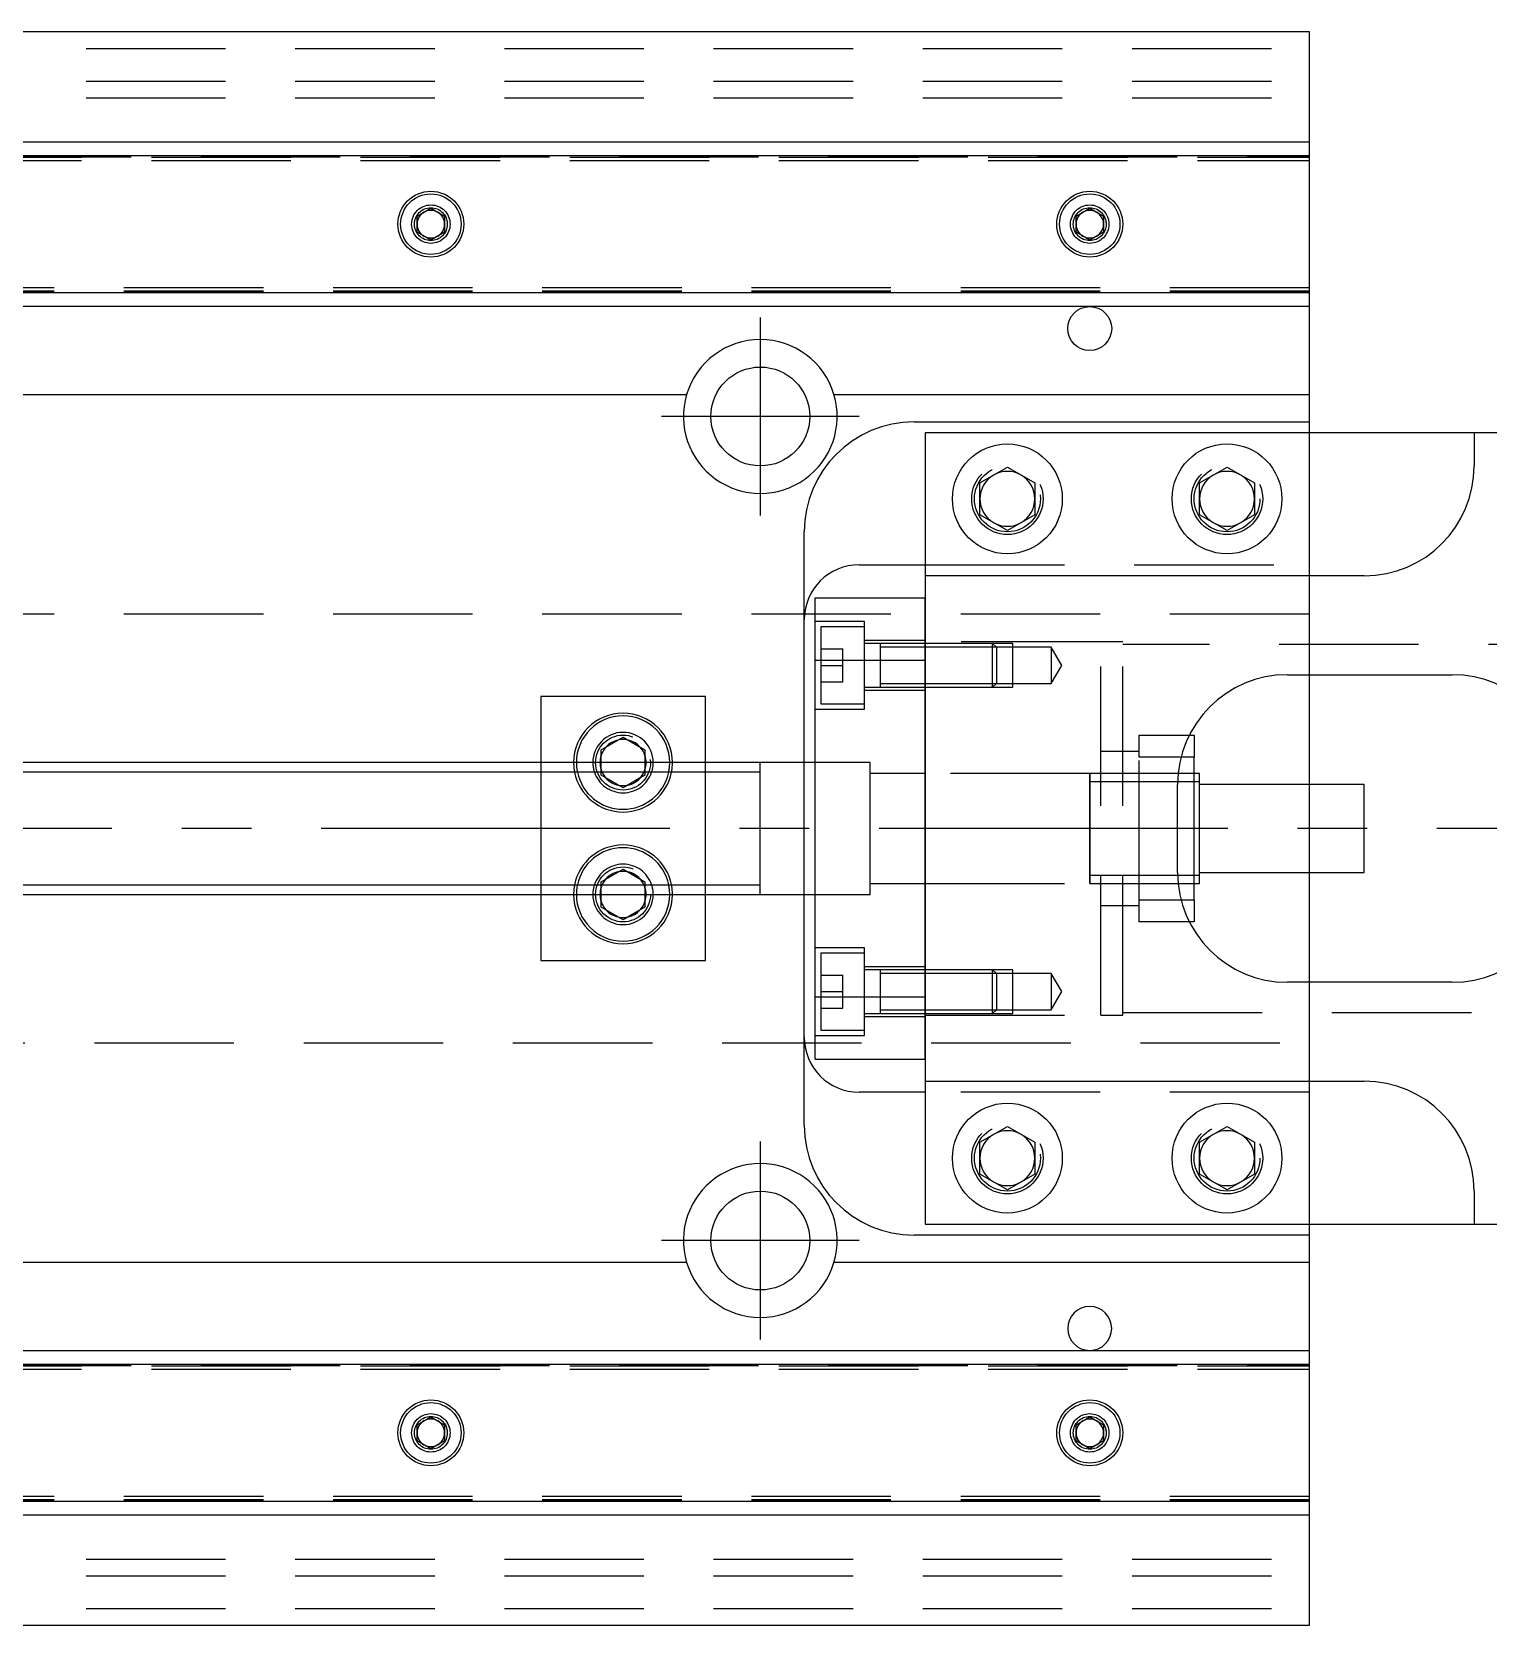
# Model space of a CAD drawing. Extents: x -13 to 549, y -293 to 77.
# Drawn here: x 223.7 to 356.3, y -72.5 to 72.5 of the extents above; entities that cross this region are included whole.
import ezdxf

# ---------------------------------------------------------------- set-up
doc = ezdxf.new("R2010")
doc.units = 0
doc.linetypes.add('CENTER', pattern=[50.8, 31.75, -6.35, 6.35, -6.35])
doc.linetypes.add('DASHED', pattern=[19.05, 12.7, -6.35])
doc.layers.get('0').update_dxf_attribs({"linetype": 'CONTINUOUS'})
doc.layers.add('CENTER', color=1, linetype='CENTER')

msp = doc.modelspace()

# ---------------------------------------------------------------- linework, layer by layer
at = {"color": 7, "linetype": 'CONTINUOUS'}
for p, q in [((340, 72.5), (220, 72.5)), ((340, 62.5), (340, 72.5)), ((220, 62.5), (340, 62.5)), ((340, 61.247728), (340, 62.5)), ((220, 61.247728), (340, 61.247728)), ((340, 48.752272), (340, 61.247728)), ((258.75, 55.721688), (260, 56.443376)), ((258.75, 54.278312), (258.75, 55.721688)), ((260, 56.443376), (261.25, 55.721688)), ((261.25, 55.721688), (261.25, 54.278312)), ((318.75, 55.721688), (320, 56.443376)), ((318.75, 54.278312), (318.75, 55.721688)), ((320, 56.443376), (321.25, 55.721688)), ((321.25, 55.721688), (321.25, 54.278312)), ((260, 53.556624), (258.75, 54.278312)), ((261.25, 54.278312), (260, 53.556624)), ((320, 53.556624), (318.75, 54.278312)), ((321.25, 54.278312), (320, 53.556624)), ((340, 48.752272), (220, 48.752272)), ((340, 47.5), (340, 48.752272)), ((340, 47.5), (220, 47.5)), ((340, 39.5), (340, 47.5)), ((220, 39.5), (283.291796, 39.5)), ((296.708204, 39.5), (340, 39.5)), ((340, 37), (340, 39.5)), ((304, 37), (340, 37)), ((340, 36), (340, 37)), ((305, 36), (305, 23)), ((355, 36), (305, 36)), ((355, 36), (355, 33)), ((369, 36), (355, 36)), ((310, 31.443376), (312.5, 32.886752)), ((312.5, 32.886752), (315, 31.443376)), ((330, 31.443376), (332.5, 32.886752)), ((332.5, 32.886752), (335, 31.443376)), ((310, 28.556624), (310, 31.443376)), ((315, 31.443376), (315, 28.556624)), ((330, 28.556624), (330, 31.443376)), ((335, 31.443376), (335, 28.556624)), ((312.5, 27.113248), (310, 28.556624)), ((315, 28.556624), (312.5, 27.113248)), ((332.5, 27.113248), (330, 28.556624)), ((335, 28.556624), (332.5, 27.113248)), ((294, 6), (294, 27)), ((299, 24), (305, 24)), ((305, 23), (305, 15.32971)), ((345, 23), (305, 23)), ((295, 21), (305, 21)), ((295, 15.32971), (295, 21)), ((295, 15.32971), (305, 15.32971)), ((295, -15.32971), (295, 15.32971)), ((305, -15.32971), (305, 15.32971)), ((305, 15.32971), (305, -15.32971)), ((338, 14), (353, 14)), ((340, 4), (340, 14)), ((285, 12), (270, 12)), ((270, 12), (270, 6)), ((285, 6), (285, 12)), ((275.5, 7.1547), (277.5, 8.309402)), ((277.5, 8.309402), (279.5, 7.1547)), ((329.069714, 8.5), (329.5, 8.5)), ((329.5, 8.5), (329.5, 6.5)), ((290, 6), (220, 6)), ((275.5, 6), (275.5, 7.1547)), ((279.5, 7.1547), (279.5, 6)), ((290, 6), (289.995, 6)), ((290, -6.000006), (290, 6.000006)), ((295, 6), (290, 6)), ((290.005, 6), (290, 6)), ((329.5, 6.5), (328.317542, 6.5)), ((329.5, -6.5), (329.5, 6.5)), ((330, 5), (329.5, 5)), ((330, 0), (330, 5)), ((328, -4), (328, 4)), ((329.5, 4.25), (328.003126, 4.25)), ((330, 4.25), (329.5, 4.25)), ((345, 4), (330, 4)), ((345, 0), (345, 4)), ((330, -5), (330, 0)), ((345, -4), (345, 0)), ((328.003126, -4.25), (329.5, -4.25)), ((329.5, -4.25), (330, -4.25)), ((330, -4), (345, -4)), ((340, -14), (340, -4)), ((329.5, -5), (330, -5)), ((220, -6), (290, -6)), ((270, -6), (270, -12)), ((275.5, -7.1547), (275.5, -6)), ((277.5, -8.309402), (275.5, -7.1547)), ((279.5, -7.1547), (277.5, -8.309402)), ((279.5, -6), (279.5, -7.1547)), ((285, -12), (285, -6)), ((289.995, -6), (290, -6)), ((290, -6), (295, -6)), ((290, -6), (290.005, -6)), ((294, -27), (294, -6)), ((328.317542, -6.5), (329.5, -6.5)), ((329.5, -6.5), (329.5, -8.5)), ((329.5, -8.5), (329.069714, -8.5)), ((270, -12), (285, -12)), ((353, -14), (338, -14)), ((295, -15.32971), (305, -15.32971)), ((295, -21), (295, -15.32971)), ((305, -15.32971), (305, -23)), ((295, -21), (305, -21)), ((305, -23), (345, -23)), ((305, -23), (305, -36)), ((305, -24), (299, -24)), ((310, -28.556624), (312.5, -27.113248)), ((312.5, -27.113248), (315, -28.556624)), ((330, -28.556624), (332.5, -27.113248)), ((332.5, -27.113248), (335, -28.556624)), ((310, -31.443376), (310, -28.556624)), ((315, -28.556624), (315, -31.443376)), ((330, -31.443376), (330, -28.556624)), ((335, -28.556624), (335, -31.443376)), ((312.5, -32.886752), (310, -31.443376)), ((315, -31.443376), (312.5, -32.886752)), ((332.5, -32.886752), (330, -31.443376)), ((335, -31.443376), (332.5, -32.886752)), ((355, -33), (355, -36)), ((305, -36), (355, -36)), ((340, -37), (340, -36)), ((355, -36), (369, -36)), ((340, -37), (304, -37)), ((340, -39.5), (340, -37)), ((283.291796, -39.5), (220, -39.5)), ((340, -39.5), (296.708204, -39.5)), ((340, -47.5), (340, -39.5)), ((220, -47.5), (340, -47.5)), ((340, -48.752272), (340, -47.5)), ((220, -48.752272), (340, -48.752272)), ((340, -61.247728), (340, -48.752272)), ((258.75, -54.278312), (260, -53.556624)), ((260, -53.556624), (261.25, -54.278312)), ((318.75, -54.278312), (320, -53.556624)), ((320, -53.556624), (321.25, -54.278312)), ((258.75, -55.721688), (258.75, -54.278312)), ((261.25, -54.278312), (261.25, -55.721688)), ((318.75, -55.721688), (318.75, -54.278312)), ((321.25, -54.278312), (321.25, -55.721688)), ((260, -56.443376), (258.75, -55.721688)), ((261.25, -55.721688), (260, -56.443376)), ((320, -56.443376), (318.75, -55.721688)), ((321.25, -55.721688), (320, -56.443376)), ((340, -61.247728), (220, -61.247728)), ((340, -62.5), (340, -61.247728)), ((340, -62.5), (220, -62.5)), ((340, -72.5), (340, -62.5)), ((220, -72.5), (340, -72.5))]:
    msp.add_line(p, q, dxfattribs=at)
at = {"color": 3, "linetype": 'DASHED'}
for p, q in [((0, 71), (340, 71)), ((0, 68), (340, 68)), ((0, 66.5), (340, 66.5)), ((215.5, 61.1), (340, 61.1)), ((220, 61.1147), (340, 61.1147)), ((215.5, 60.8), (340, 60.8)), ((261.477374, 55.25955), (261.5, 55)), ((321.477374, 55.25955), (321.5, 55)), ((340, 49.2), (215.5, 49.2)), ((340, 48.9), (215.5, 48.9)), ((340, 48.8853), (220, 48.8853)), ((340, 24), (340, 36)), ((315.477798, 30.364306), (315.5, 30)), ((329.5, 30), (329.520026, 30.346056)), ((305, 24), (340, 24)), ((340, 23), (340, 24)), ((340, 14), (340, 23)), ((305, 15.32971), (305, 21)), ((340, 19.5), (76.969694, 19.5)), ((299.5, 18.849242), (295, 18.849242)), ((295.5, 18.349242), (295.5, 11.349242)), ((299.5, 18.349242), (295.5, 18.349242)), ((299.5, 10.849242), (299.5, 18.849242)), ((295.5, 16.349242), (297.5, 16.349242)), ((297.5, 14.849242), (297.5, 16.349242)), ((305, 17.099242), (299.5, 17.099242)), ((300.9, 16.849242), (299.5, 16.849242)), ((300.9, 16.849242), (300.895, 16.849242)), ((300.9, 16.849248), (300.9, 12.849238)), ((300.9, 16.849248), (300.9, 12.849238)), ((300.9, 16.849242), (300.9, 16.63278)), ((300.905, 16.849242), (300.9, 16.849242)), ((305, 16.849242), (300.9, 16.849242)), ((300.9, 16.63278), (300.9, 13.065704)), ((305, 16.499242), (300.9, 16.499242)), ((321, 17), (305, 17)), ((311.15, 16.849242), (305, 16.849242)), ((311.150006, 16.849238), (305, 16.849238)), ((311.5, 16.499242), (305, 16.499242)), ((311.15, 12.849242), (311.15, 16.849242)), ((311.5, 16.499242), (311.15, 16.849242)), ((313, 16.849238), (311.150006, 16.849238)), ((311.5, 16.499242), (311.5, 13.199242)), ((313, 16.499242), (311.5, 16.499242)), ((313, 12.849248), (313, 16.849238)), ((316.5, 16.499242), (313, 16.499242)), ((316.5, 16.499242), (316.5, 13.199242)), ((317.452628, 14.849242), (316.5, 16.499242)), ((321, -17), (321, 17)), ((323, 17), (321, 17)), ((323, -17), (323, 17)), ((369, 16.75), (323, 16.75)), ((295.5, 14.849242), (297.5, 14.849242)), ((297.5, 13.349242), (297.5, 14.849242)), ((316.5, 13.199242), (317.452628, 14.849242)), ((295.5, 13.349242), (297.5, 13.349242)), ((300.9, 13.199242), (305, 13.199242)), ((300.9, 13.065704), (300.9, 12.849242)), ((305, 13.199242), (311.5, 13.199242)), ((311.15, 12.849242), (311.5, 13.199242)), ((311.5, 13.199242), (313, 13.199242)), ((313, 13.199242), (316.5, 13.199242)), ((299.5, 12.849242), (300.9, 12.849242)), ((299.5, 12.599242), (305, 12.599242)), ((300.895, 12.849242), (300.9, 12.849242)), ((300.9, 12.849242), (300.905, 12.849242)), ((300.9, 12.849242), (305, 12.849242)), ((305, 12.849248), (311.150006, 12.849248)), ((305, 12.849242), (311.15, 12.849242)), ((311.150006, 12.849248), (313, 12.849248)), ((295, 10.849242), (299.5, 10.849242)), ((295.5, 11.349242), (299.5, 11.349242)), ((324.5, 8.5), (329.069714, 8.5)), ((324.5, 6.5), (324.5, 8.5)), ((270, 6), (270, 5.125)), ((275.5, 5.125), (275.5, 6)), ((279.5, 6), (279.5, 5.125)), ((279.983582, 6.286038), (280, 6)), ((285, 5.125), (285, 6)), ((294, -6), (294, 6)), ((300, 6), (295, 6)), ((300, 0), (300, 6)), ((324.5, 7), (321, 7)), ((328.317542, 6.5), (324.5, 6.5)), ((324.5, -6.5), (324.5, 6.5)), ((270, 5.125), (270, -5.125)), ((275.5, 4.8453), (275.5, 5.125)), ((277.5, 3.690598), (275.5, 4.8453)), ((279.5, 4.8453), (277.5, 3.690598)), ((279.5, 5.125), (279.5, 4.8453)), ((285, -5.125), (285, 5.125)), ((305, 5), (300, 5)), ((320.005, 5), (305, 5)), ((324.5, 5), (319.995, 5)), ((320, -5.000006), (320, 5.000006)), ((320, 4.43509), (320, 5)), ((320, 5), (320, 4.435078)), ((320, 4.435078), (320, -4.435962)), ((328.050126, 5), (324.5, 5)), ((329.5, 5), (328.050126, 5)), ((324.5, 4.25), (320, 4.25)), ((328.003126, 4.25), (324.5, 4.25)), ((340, -4), (340, 4)), ((300, -6), (300, 0)), ((275.5, -4.8453), (277.5, -3.690598)), ((277.5, -3.690598), (279.5, -4.8453)), ((320, -4.25), (324.5, -4.25)), ((324.5, -4.25), (328.003126, -4.25)), ((270, -5.125), (270, -6)), ((275, -6), (275.018502, -5.696412)), ((275.5, -5.125), (275.5, -4.8453)), ((275.5, -6), (275.5, -5.125)), ((279.5, -4.8453), (279.5, -5.125)), ((279.5, -5.125), (279.5, -6)), ((285, -6), (285, -5.125)), ((300, -5), (305, -5)), ((305, -5), (320.005, -5)), ((319.995, -5), (324.5, -5)), ((320, -4.998998), (320, -4.435962)), ((320, -4.435962), (320, -5)), ((320, -5), (320, -4.998998)), ((324.5, -5), (328.050126, -5)), ((328.050126, -5), (329.5, -5)), ((290, -6), (290, -5.999164)), ((295, -6), (300, -6)), ((321, -7), (324.5, -7)), ((324.5, -6.5), (328.317542, -6.5)), ((324.5, -8.5), (324.5, -6.5)), ((329.069714, -8.5), (324.5, -8.5)), ((299.5, -10.849242), (295, -10.849242)), ((295.5, -11.349242), (295.5, -18.349242)), ((299.5, -11.349242), (295.5, -11.349242)), ((299.5, -18.849242), (299.5, -10.849242)), ((305, -12.599242), (299.5, -12.599242)), ((300.9, -12.849242), (299.5, -12.849242)), ((300.9, -12.849242), (300.895, -12.849242)), ((300.9, -12.849238), (300.9, -16.849248)), ((300.9, -12.849242), (300.9, -13.065704)), ((305, -12.849242), (300.9, -12.849242)), ((300.905, -12.849242), (300.9, -12.849242)), ((311.15, -12.849242), (305, -12.849242)), ((311.150006, -12.849248), (305, -12.849248)), ((311.15, -16.849242), (311.15, -12.849242)), ((311.5, -13.199242), (311.15, -12.849242)), ((313, -12.849248), (311.150006, -12.849248)), ((313, -16.849238), (313, -12.849248)), ((295.5, -13.349242), (297.5, -13.349242)), ((297.5, -14.849242), (297.5, -13.349242)), ((300.9, -13.065704), (300.9, -16.63278)), ((305, -13.199242), (300.9, -13.199242)), ((311.5, -13.199242), (305, -13.199242)), ((311.5, -13.199242), (311.5, -16.499242)), ((313, -13.199242), (311.5, -13.199242)), ((316.5, -13.199242), (313, -13.199242)), ((316.5, -13.199242), (316.5, -16.499242)), ((317.452628, -14.849242), (316.5, -13.199242)), ((340, -23), (340, -14)), ((295.5, -14.849242), (297.5, -14.849242)), ((297.5, -16.349242), (297.5, -14.849242)), ((305, -21), (305, -15.32971)), ((316.5, -16.499242), (317.452628, -14.849242)), ((295.5, -16.349242), (297.5, -16.349242)), ((299.5, -16.849242), (300.9, -16.849242)), ((299.5, -17.099242), (305, -17.099242)), ((300.895, -16.849242), (300.9, -16.849242)), ((300.9, -16.499242), (305, -16.499242)), ((300.9, -16.63278), (300.9, -16.849242)), ((300.9, -16.849242), (305, -16.849242)), ((300.9, -16.849242), (300.905, -16.849242)), ((305, -16.499242), (311.5, -16.499242)), ((305, -16.849238), (311.150006, -16.849238)), ((305, -16.849242), (311.15, -16.849242)), ((305, -17), (321, -17)), ((311.15, -16.849242), (311.5, -16.499242)), ((311.150006, -16.849238), (313, -16.849238)), ((311.5, -16.499242), (313, -16.499242)), ((313, -16.499242), (316.5, -16.499242)), ((321, -17), (323, -17)), ((323, -16.75), (369, -16.75)), ((295, -18.849242), (299.5, -18.849242)), ((295.5, -18.349242), (299.5, -18.349242)), ((76.969694, -19.5), (340, -19.5)), ((340, -24), (340, -23)), ((340, -24), (305, -24)), ((340, -36), (340, -24)), ((315.477798, -29.635694), (315.5, -30)), ((329.5, -30), (329.520026, -29.653944)), ((215.5, -48.9), (340, -48.9)), ((215.5, -49.2), (340, -49.2)), ((220, -48.8853), (340, -48.8853)), ((261.477374, -54.74045), (261.5, -55)), ((321.477374, -54.74045), (321.5, -55)), ((340, -60.8), (215.5, -60.8)), ((340, -61.1), (215.5, -61.1)), ((340, -61.1147), (220, -61.1147)), ((0, -66.5), (340, -66.5)), ((0, -68), (340, -68)), ((0, -71), (340, -71))]:
    msp.add_line(p, q, dxfattribs=at)
at = {"color": 3, "linetype": 'CONTINUOUS'}
for p, q in [((290, 5.125), (220, 5.125)), ((220, -5.125), (290, -5.125))]:
    msp.add_line(p, q, dxfattribs=at)
at = {"color": 7, "linetype": 'CONTINUOUS'}
for centre, radius in [((260, 55), 3), ((320, 55), 3), ((260, 55), 2.75), ((320, 55), 2.75), ((320, 45.5), 2), ((290, 37.5), 4.5), ((312.5, 30), 5), ((332.5, 30), 5), ((312.5, -30), 5), ((332.5, -30), 5), ((290, -37.5), 4.5), ((260, -55), 3), ((320, -55), 3), ((260, -55), 2.75), ((320, -55), 2.75)]:
    msp.add_circle(centre, radius, dxfattribs=at)
at = {"color": 3, "linetype": 'DASHED'}
for centre, radius in [((260, 55), 1.75), ((320, 55), 1.75), ((260, 55), 1.5), ((320, 55), 1.5), ((312.5, 30), 3.25), ((312.5, 30), 3), ((332.5, 30), 3.25), ((332.5, 30), 3), ((277.5, 6), 2.5), ((277.5, -6), 2.5), ((312.5, -30), 3.25), ((312.5, -30), 3), ((332.5, -30), 3.25), ((332.5, -30), 3), ((260, -55), 1.75), ((260, -55), 1.5), ((320, -55), 1.75), ((320, -55), 1.5)]:
    msp.add_circle(centre, radius, dxfattribs=at)
at = {"color": 7, "linetype": 'CONTINUOUS'}
for centre, radius, start, end in [((260, 55), 1.25, 120, 180), ((260, 55), 1.25, 60, 120), ((260, 55), 1.25, 0, 60), ((320, 55), 1.25, 120, 180), ((320, 55), 1.25, 60, 120), ((320, 55), 1.25, 0, 60), ((260, 55), 1.25, 180, 240), ((260, 55), 1.25, 240, 300), ((260, 55), 1.25, 300, 0), ((320, 55), 1.25, 180, 240), ((320, 55), 1.25, 240, 300), ((320, 55), 1.25, 300, 0), ((290, 37.5), 7, 16.60155, 163.39845), ((290, 37.5), 7, 163.39845, 16.60155), ((304, 27), 10, 90, 180), ((312.5, 30), 2.5, 120, 180), ((312.5, 30), 2.5, 60, 120), ((312.5, 30), 2.5, 0, 60), ((332.5, 30), 2.5, 120, 180), ((332.5, 30), 2.5, 60, 120), ((332.5, 30), 2.5, 0, 60), ((345, 33), 10, 270, 0), ((312.5, 30), 2.5, 180, 240), ((312.5, 30), 2.5, 300, 0), ((332.5, 30), 2.5, 180, 240), ((332.5, 30), 2.5, 300, 0), ((312.5, 30), 2.5, 240, 300), ((332.5, 30), 2.5, 240, 300), ((299, 19), 5, 90, 180), ((338, 4), 10, 90, 180), ((353, 4), 10, 0, 90), ((277.5, 6), 4.5, 0, 180), ((277.5, 6), 4.25, 0, 180), ((277.5, 6), 2.1, 137.75279, 162.24721), ((277.5, 6), 2.1, 102.24721, 137.75279), ((277.5, 6), 2.1, 77.75279, 102.24721), ((277.5, 6), 2.1, 42.24721, 77.75279), ((277.5, 6), 2.1, 17.75279, 42.24721), ((277.5, 6), 2.1, 162.24721, 180), ((277.5, 6), 2.1, 180, 197.75279), ((277.5, 6), 2.1, 0, 17.75279), ((277.5, 6), 2.1, 342.24721, 0), ((277.5, 6), 2.1, 197.75279, 204.624318), ((277.5, 6), 2.1, 204.624318, 222.24721), ((277.5, 6), 2.1, 222.24721, 257.75279), ((277.5, 6), 2.1, 282.24721, 317.75279), ((277.5, 6), 2.1, 317.75279, 335.375682), ((277.5, 6), 2.1, 335.375682, 342.24721), ((277.5, 6), 2.1, 257.75279, 282.24721), ((277.5, -6), 2.1, 102.24721, 137.75279), ((277.5, -6), 2.1, 77.75279, 102.24721), ((277.5, -6), 2.1, 42.24721, 77.75279), ((338, -4), 10, 180, 270), ((353, -4), 10, 270, 0), ((277.5, -6), 2.1, 162.24721, 180), ((277.5, -6), 2.1, 155.375682, 162.24721), ((277.5, -6), 2.1, 137.75279, 155.375682), ((277.5, -6), 2.1, 24.624318, 42.24721), ((277.5, -6), 2.1, 17.75279, 24.624318), ((277.5, -6), 2.1, 0, 17.75279), ((277.5, -6), 4.5, 180, 0), ((277.5, -6), 4.25, 180, 0), ((277.5, -6), 2.1, 180, 197.75279), ((277.5, -6), 2.1, 197.75279, 222.24721), ((277.5, -6), 2.1, 317.75279, 342.24721), ((277.5, -6), 2.1, 342.24721, 0), ((277.5, -6), 2.1, 222.24721, 257.75279), ((277.5, -6), 2.1, 257.75279, 282.24721), ((277.5, -6), 2.1, 282.24721, 317.75279), ((299, -19), 5, 180, 270), ((345, -33), 10, 0, 90), ((304, -27), 10, 180, 270), ((312.5, -30), 2.5, 60, 120), ((332.5, -30), 2.5, 60, 120), ((312.5, -30), 2.5, 120, 180), ((312.5, -30), 2.5, 0, 60), ((332.5, -30), 2.5, 120, 180), ((332.5, -30), 2.5, 0, 60), ((312.5, -30), 2.5, 180, 240), ((312.5, -30), 2.5, 300, 0), ((332.5, -30), 2.5, 180, 240), ((332.5, -30), 2.5, 300, 0), ((290, -37.5), 7, 343.39845, 196.60155), ((312.5, -30), 2.5, 240, 300), ((332.5, -30), 2.5, 240, 300), ((290, -37.5), 7, 196.60155, 343.39845), ((320, -45.5), 2, 90, 270), ((320, -45.5), 2, 270, 90), ((260, -55), 1.25, 120, 180), ((260, -55), 1.25, 180, 240), ((260, -55), 1.25, 60, 120), ((260, -55), 1.25, 0, 60), ((260, -55), 1.25, 300, 0), ((320, -55), 1.25, 120, 180), ((320, -55), 1.25, 180, 240), ((320, -55), 1.25, 60, 120), ((320, -55), 1.25, 0, 60), ((320, -55), 1.25, 300, 0), ((260, -55), 1.25, 240, 300), ((320, -55), 1.25, 240, 300)]:
    msp.add_arc(centre, radius, start, end, dxfattribs=at)
at = {"color": 3, "linetype": 'DASHED'}
for centre, radius, start, end in [((277.5, 6), 2.75, 0, 180), ((277.5, 6), 4.5, 180, 191.212271), ((277.5, 6), 4.25, 180, 191.881156), ((277.5, 6), 2.75, 180, 198.553005), ((277.5, 6), 2.75, 341.446995, 0), ((277.5, 6), 4.25, 348.118844, 0), ((277.5, 6), 4.5, 348.787729, 0), ((277.5, 6), 4.5, 191.212271, 348.787729), ((277.5, 6), 4.25, 191.881156, 348.118844), ((277.5, 6), 2.75, 198.553005, 341.446995), ((277.5, -6), 4.5, 11.212271, 168.787729), ((277.5, -6), 4.25, 11.881156, 168.118844), ((277.5, -6), 2.75, 18.553005, 161.446995), ((277.5, -6), 4.5, 168.787729, 180), ((277.5, -6), 4.25, 168.118844, 180), ((277.5, -6), 2.75, 161.446995, 180), ((277.5, -6), 2.75, 0, 18.553005), ((277.5, -6), 4.25, 0, 11.881156), ((277.5, -6), 4.5, 0, 11.212271), ((277.5, -6), 2.75, 180, 0)]:
    msp.add_arc(centre, radius, start, end, dxfattribs=at)
at = {"layer": 'CENTER', "color": 1, "linetype": 'CENTER'}
for p, q in [((290, 46.5), (290, 28.5)), ((299, 37.5), (281, 37.5)), ((383.361871, 0), (-10.32213, 0)), ((290, -28.5), (290, -46.5)), ((299, -37.5), (281, -37.5))]:
    msp.add_line(p, q, dxfattribs=at)

doc.saveas('drawing.dxf')
